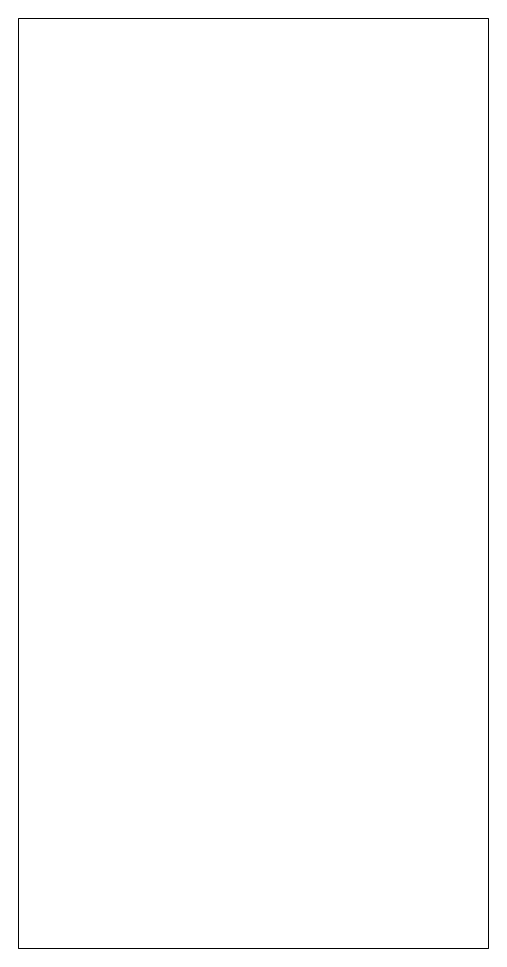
# Model space of a CAD drawing. Header units: millimetres. Extents: x -60 to 60, y -119 to 119.
import ezdxf

# ---------------------------------------------------------------- set-up
doc = ezdxf.new("R2010")
doc.units = ezdxf.units.MM

msp = doc.modelspace()

# ---------------------------------------------------------------- linework, layer by layer
at = {"color": 7, "linetype": 'Continuous', "lineweight": 15}
for p, q in [((-60, 118.8), (-60, -118.8)), ((-60, 118.8), (60, 118.8)), ((60, -118.8), (60, 118.8)), ((60, -118.8), (-60, -118.8))]:
    msp.add_line(p, q, dxfattribs=at)

doc.saveas('drawing.dxf')
